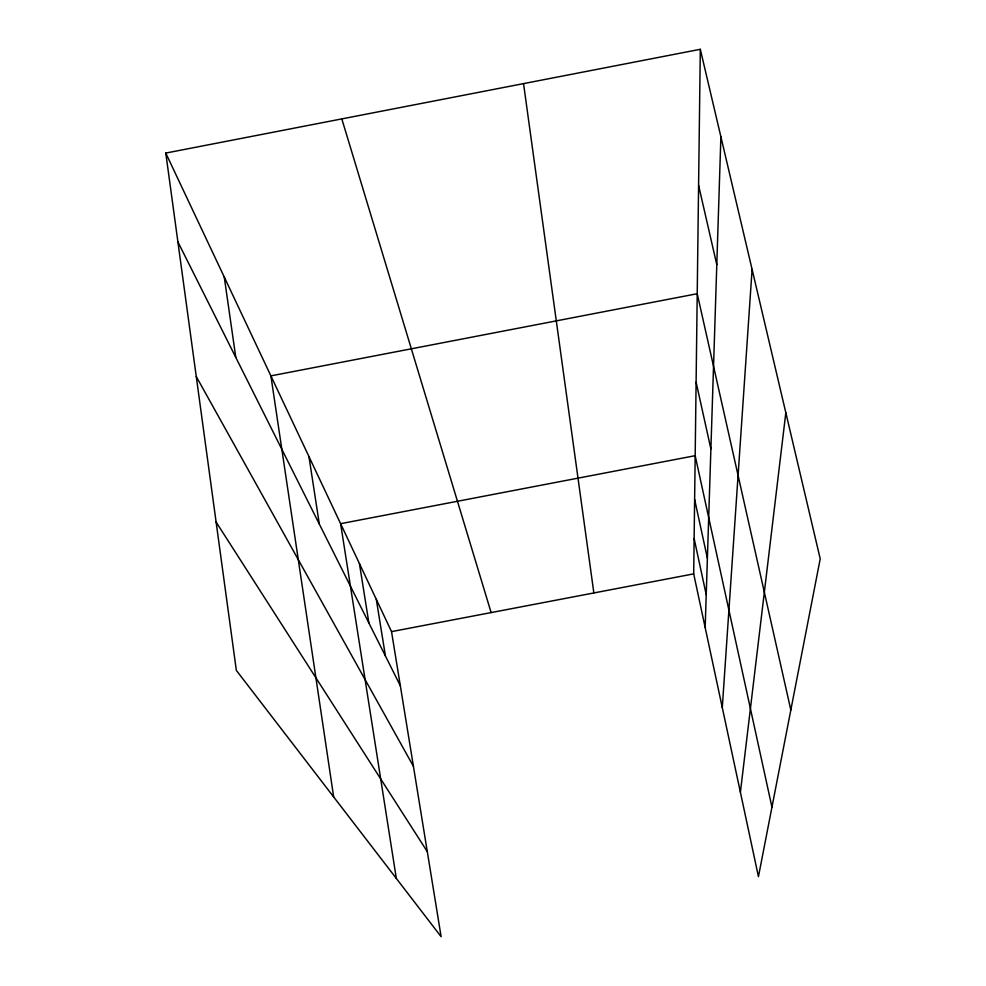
<?xml version="1.0" encoding="UTF-8"?>
<svg xmlns="http://www.w3.org/2000/svg" width="986" height="986" viewBox="0 0 986 986"><rect width="100%" height="100%" fill="white"/><g stroke="black" fill="none" stroke-linecap="round" stroke-linejoin="round"><path stroke-width="1.48" d="M700.307 49.3L820.216 558.84L758.444 876.64L693.688 573.877L700.307 49.3L165.784 153.076L236.344 670.394L441.124 936.7L391.528 631.619L165.784 153.076M705.175 627.552L720.889 136.771M722.282 707.578L752.096 269.388M740.4 792.239L785.83 412.74M391.528 631.619L693.688 573.877M216.119 522.075L427.295 851.645M196.263 376.553L413.43 766.344M177.899 241.89L400.316 685.714M341.809 118.899L491.127 612.589M698.581 185.306L716.785 264.655M790.834 710.019L697.225 293.717L270.891 375.876L333.675 796.971M696.104 382.161L710.894 448.963M771.952 807.189L695.179 455.68L340.614 523.689L396.323 878.427M694.625 499.397L707.393 558.286M694.132 538.566L706.222 594.731M376.307 599.365L385.427 655.998M359.434 563.598L368.887 622.992M308.951 456.58L319.316 524.071M224.253 277.017L235.802 357.425M523.541 83.613L593.855 592.956"/></g></svg>
